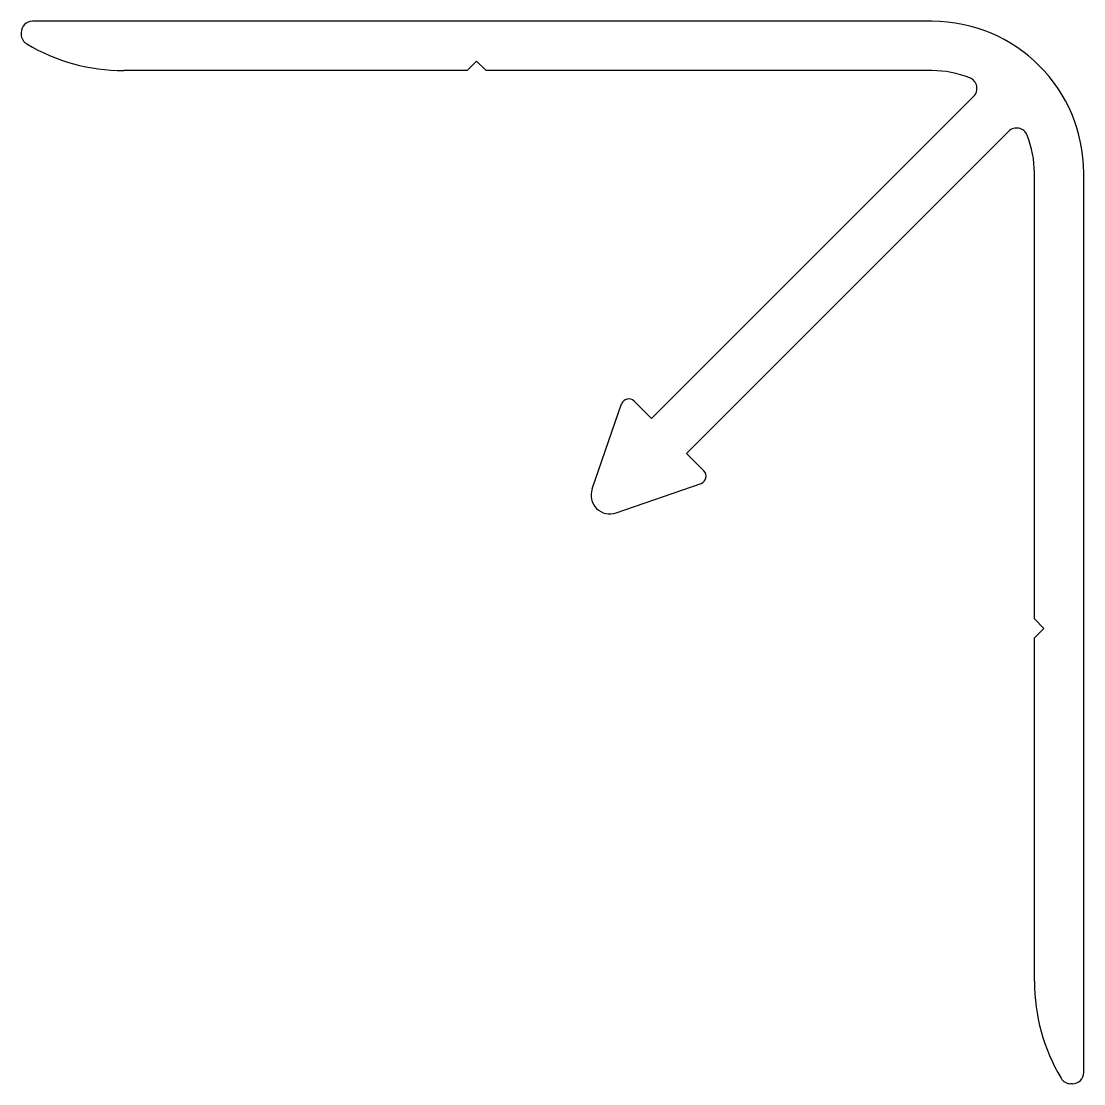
# Model space of a CAD drawing. Extents: x 984.3 to 1012.3, y 2004.4 to 2032.4.
import ezdxf

# ---------------------------------------------------------------- set-up
doc = ezdxf.new("R2010")
doc.units = 0
doc.layers.get('0').update_dxf_attribs({"linetype": 'CONTINUOUS'})

msp = doc.modelspace()

# ---------------------------------------------------------------- linework, layer by layer
for p, q in [((1008.341, 2032.406), (984.641, 2032.406)), ((984.341, 2032.106), (984.341, 2032.065)), ((996.341, 2031.356), (996.091, 2031.106)), ((996.341, 2031.356), (996.591, 2031.106)), ((996.091, 2031.106), (987.041, 2031.106)), ((1008.341, 2031.106), (996.591, 2031.106)), ((1009.44, 2030.424), (1000.952, 2021.936)), ((1010.36, 2029.505), (1001.871, 2021.017)), ((1011.041, 2016.656), (1011.041, 2028.406)), ((1012.341, 2004.706), (1012.341, 2028.406)), ((999.384, 2020.085), (1000.162, 2022.32)), ((1000.952, 2021.936), (1000.493, 2022.396)), ((1001.871, 2021.017), (1002.331, 2020.557)), ((1000.021, 2019.449), (1002.255, 2020.227)), ((1011.291, 2016.406), (1011.041, 2016.656)), ((1011.291, 2016.406), (1011.041, 2016.156)), ((1011.041, 2007.106), (1011.041, 2016.156)), ((1012.041, 2004.406), (1012, 2004.406))]:
    msp.add_line(p, q)
for centre, radius, start, end in [((984.641, 2032.106), 0.3, 90, 180), ((1008.341, 2028.406), 4, 0, 90), ((984.641, 2032.065), 0.3, 180, 239.2936), ((987.041, 2036.106), 5, 239.2936, 270), ((1008.341, 2028.406), 2.7, 68.318, 90), ((1009.228, 2030.636), 0.3, 315, 68.318), ((1010.572, 2029.293), 0.3, 21.682, 135), ((1008.341, 2028.406), 2.7, 0, 21.682), ((1000.351, 2022.254), 0.2, 45, 160.7988), ((1002.19, 2020.416), 0.2, 289.2012, 45), ((999.856, 2019.921), 0.5, 160.7988, 289.2012), ((1016.041, 2007.106), 5, 180, 210.7064), ((1012, 2004.706), 0.3, 210.7064, 270), ((1012.041, 2004.706), 0.3, 270, 0)]:
    msp.add_arc(centre, radius, start, end)

doc.saveas('drawing.dxf')
